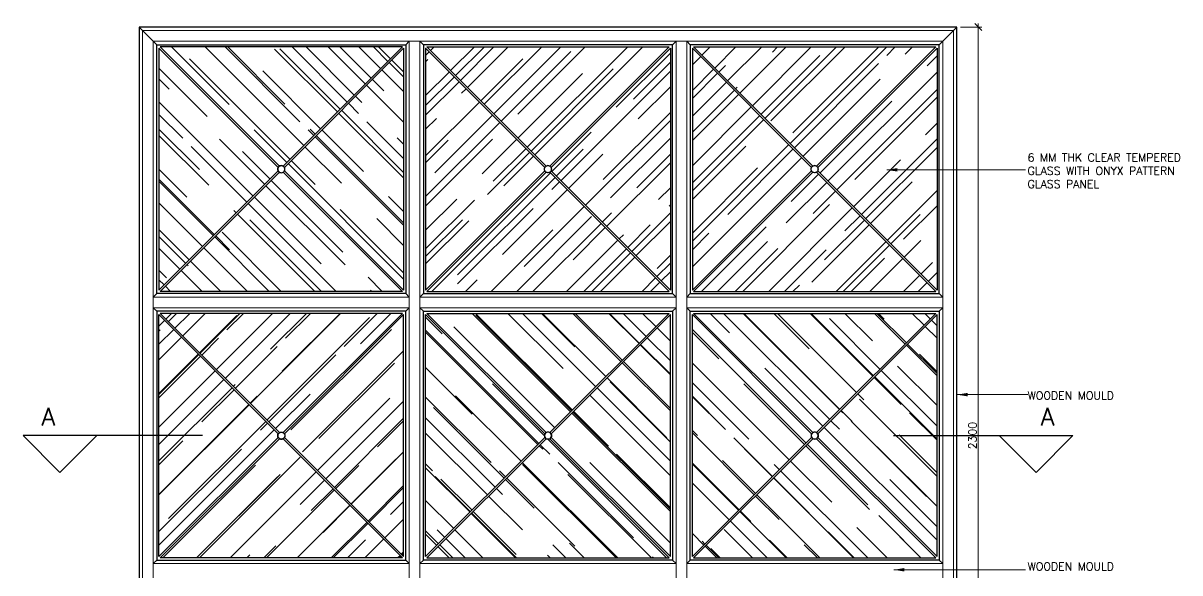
# Model space of a CAD drawing. Header units: inches. Extents: x 60936 to 69564, y 538 to 3853.
# Drawn here: x 60936 to 64188, y 2306 to 3853 of the extents above; entities that cross this region are included whole.
import ezdxf

# ---------------------------------------------------------------- set-up
doc = ezdxf.new("R2010")
doc.units = ezdxf.units.IN
doc.header["$LTSCALE"] = 6
doc.header["$MEASUREMENT"] = 0
doc.header["$PDMODE"] = 35
doc.linetypes.add('DASHDOT2', pattern=[0.5, 0.25, -0.125, 0, -0.125])
doc.layers.get('DEFPOINTS').update_dxf_attribs({"lineweight": 25})
for name, color, linetype, lineweight in [('ARTAG', 11, 'Continuous', 25), ('CEILING', 141, 'Continuous', 30), ('DIM', 4, 'Continuous', 13), ('FURNITURE', 2, 'Continuous', 20), ('FURNITURE-1', 3, 'Continuous', 30), ('HATCH', 9, 'Continuous', 9), ('LEADER', 42, 'Continuous', 13), ('TEXT', 250, 'Continuous', 30)]:
    doc.layers.add(name, color=color, linetype=linetype, lineweight=lineweight)
doc.styles.add('SKG-ROMANS', font='romans')
doc.dimstyles.new('SKG-10', dxfattribs={"dimscale": 10, "dimtxt": 2.25, "dimasz": 2, "dimexe": 1, "dimexo": 1, "dimgap": 0.5, "dimtad": 1, "dimdec": 0, "dimzin": 0, "dimdsep": 46, "dimtxsty": 'SKG-ROMANS', "dimblk1": 'ARCHTICK', "dimblk2": 'ARCHTICK', "dimsah": 1, "dimcen": 0.09, "dimdle": 1, "dimclrd": 256, "dimclre": 256, "dimclrt": 3, "dimadec": 0, "dimazin": 0, "dimtfac": 1, "dimtdec": 0, "dimtofl": 0, "dimtmove": 2, "dimatfit": 3, "dimldrblk": 'ARCHTICK', "dimfxl": 1, "dimtolj": 1, "dimtzin": 0, "dimlwd": -1, "dimlwe": -1, "dimarcsym": 0})
doc.dimstyles.new('SKG-T10', dxfattribs={"dimscale": 10, "dimtxt": 2.5, "dimasz": 3, "dimexe": 1, "dimexo": 1, "dimgap": 0.09, "dimtad": 0, "dimdec": 0, "dimzin": 0, "dimdsep": 46, "dimtxsty": 'SKG-ROMANS', "dimcen": 0.09, "dimdle": 1, "dimclrd": 256, "dimclre": 256, "dimclrt": 3, "dimadec": 0, "dimazin": 0, "dimtfac": 1, "dimtdec": 0, "dimtofl": 0, "dimtmove": 2, "dimatfit": 3, "dimfxl": 1, "dimtolj": 1, "dimtzin": 0, "dimlwd": -1, "dimlwe": -1, "dimarcsym": 0})
pattern_1 = [(45, (-61661.59, -1942.37), (84.85281, 226.27417), [1500, -200, 500, -100]), (45, (-61602.9, -1812.97), (-164.75588, 23.33452), [300, -33, 600, -75]), (45, (-61686.34, -1846.91), (320.31937, 415.07168), [800, -140, 400, -100])]

# ---------------------------------------------------------------- blocks, each defined once
blk = doc.blocks.new('Ggille')
at = {"layer": 'HATCH'}
h = blk.add_hatch(dxfattribs=at)
h.set_pattern_fill('AR-RROOF', color=256, scale=100, angle=45, style=0)
h.set_pattern_definition(pattern_1)
edge = h.paths.add_edge_path()
edge.add_line((-344, -340.5), (-344, 340.5))
edge.add_line((-344, 340.5), (-8.6, 5.1))
edge.add_arc((0, 0), 10, 149.4775, 210.5225)
edge.add_line((-8.6, -5.1), (-344, -340.5))
h = blk.add_hatch(dxfattribs=at)
h.set_pattern_fill('AR-RROOF', color=256, scale=100, angle=45, style=0)
h.set_pattern_definition(pattern_1)
edge = h.paths.add_edge_path()
edge.add_line((340.5, 344), (-340.5, 344))
edge.add_line((-340.5, 344), (-5.1, 8.6))
edge.add_arc((0, 0), 10, 59.4775, 120.5225, ccw=False)
edge.add_line((5.1, 8.6), (340.5, 344))
h = blk.add_hatch(dxfattribs=at)
h.set_pattern_fill('AR-RROOF', color=256, scale=100, angle=45, style=0)
h.set_pattern_definition(pattern_1)
edge = h.paths.add_edge_path()
edge.add_line((344, -340.5), (344, 340.5))
edge.add_line((344, 340.5), (8.6, 5.1))
edge.add_arc((0, 0), 10, -30.5225, 30.5225, ccw=False)
edge.add_line((8.6, -5.1), (344, -340.5))
h = blk.add_hatch(dxfattribs=at)
h.set_pattern_fill('AR-RROOF', color=256, scale=100, angle=45, style=0)
h.set_pattern_definition(pattern_1)
edge = h.paths.add_edge_path()
edge.add_line((340.5, -344), (-340.5, -344))
edge.add_line((-340.5, -344), (-5.1, -8.6))
edge.add_arc((0, 0), 10, 239.4775, 300.5225)
edge.add_line((5.1, -8.6), (340.5, -344))
at = {"layer": 'CEILING'}
for points in [[(-344, -340.5), (-344, 340.5), (-8.6, 5.1, 0.272842), (-8.6, -5.1)], [(340.5, 344), (-340.5, 344), (-5.1, 8.6, -0.272842), (5.1, 8.6)], [(344, -340.5), (344, 340.5), (8.6, 5.1, -0.272842), (8.6, -5.1)], [(340.5, -344), (-340.5, -344), (-5.1, -8.6, 0.272842), (5.1, -8.6)]]:
    blk.add_lwpolyline(points, format="xyb", close=True, dxfattribs=at)
blk.add_circle((0, 0), 10, dxfattribs=at)
at = {"layer": 'FURNITURE'}
blk.add_lwpolyline([(-360, -360), (360, -360), (360, 360), (-360, 360)], close=True, dxfattribs=at)
for points in [[(-350, 350), (-360, 360)], [(350, 350), (360, 360)], [(-350, -350), (-360, -360)], [(350, -350), (360, -360)]]:
    blk.add_lwpolyline(points, dxfattribs=at)
at = {"layer": 'FURNITURE-1'}
blk.add_lwpolyline([(-350, -350), (350, -350), (350, 350), (-350, 350)], close=True, dxfattribs=at)
blk = doc.blocks.new('_ARCHTICK')
at = {"color": 0, "linetype": 'ByBlock', "ltscale": 10, "const_width": 0.15}
blk.add_lwpolyline([(-0.5, -0.5), (0.5, 0.5)], dxfattribs=at)
blk = doc.blocks.new('*D84')
at = {"layer": 'DEFPOINTS', "color": 0, "transparency": 16777216}
for p in [(63561.6, 3842.4), (63621.6, 3842.4), (63561.6, 1542.4)]:
    blk.add_point(p, dxfattribs=at)
at = {"layer": 'DIM', "transparency": 16777216}
for p, q in [((63571.6, 3842.4), (63631.6, 3842.4)), ((63621.6, 1532.4), (63621.6, 3852.4)), ((63571.6, 1542.4), (63631.6, 1542.4))]:
    blk.add_line(p, q, dxfattribs=at)
at = {"layer": 'DIM', "transparency": 16777216, "xscale": 20, "yscale": 20, "zscale": 20}
for p, rotation in [((63621.6, 3842.4), 90), ((63621.6, 1542.4), 270)]:
    blk.add_blockref('_ARCHTICK', p, dxfattribs=dict(at, rotation=rotation))
at = {"layer": 'DIM', "color": 3, "transparency": 16777216, "insert": (63605.3, 2692.4), "char_height": 22.5, "attachment_point": 5, "rotation": 90, "style": 'SKG-ROMANS'}
blk.add_mtext('\\A1;2300', dxfattribs=at)

msp = doc.modelspace()

# ---------------------------------------------------------------- linework, layer by layer
for p, q in [((61439.9, 2692.4), (60935.7, 2692.4)), ((63383.3, 2692.4), (63887.5, 2692.4))]:
    msp.add_line(p, q)
for points in [[(60935.7, 2692.4), (61039.2, 2588.9), (61142.7, 2692.4)], [(63887.5, 2692.4), (63784, 2588.9), (63680.5, 2692.4)]]:
    msp.add_lwpolyline(points)
at = {"layer": 'ARTAG', "linetype": 'DASHDOT2'}
for p, q in [((61439.9, 2692.4), (61068.3, 2692.4)), ((63383.3, 2692.4), (63754.9, 2692.4))]:
    msp.add_line(p, q, dxfattribs=at)
at = {"layer": 'FURNITURE'}
for points in [[(61301.6, 3802.4), (61261.6, 3842.4)], [(63521.6, 3802.4), (63561.6, 3842.4)], [(62021.6, 1582.4), (62021.6, 3802.4)], [(62051.6, 1582.4), (62051.6, 3802.4)], [(62771.6, 1582.4), (62771.6, 3802.4)], [(62801.6, 1582.4), (62801.6, 3802.4)]]:
    msp.add_lwpolyline(points, dxfattribs=at)
for points in [[(61271.6, 1552.4), (63551.6, 1552.4), (63551.6, 3832.4), (61271.6, 3832.4)], [(61301.6, 1582.4), (63521.6, 1582.4), (63521.6, 3802.4), (61301.6, 3802.4)]]:
    msp.add_lwpolyline(points, close=True, dxfattribs=at)
at = {"layer": 'FURNITURE-1'}
msp.add_lwpolyline([(61261.6, 1542.4), (63561.6, 1542.4), (63561.6, 3842.4), (61261.6, 3842.4)], close=True, dxfattribs=at)

# ---------------------------------------------------------------- block references
at = {"xscale": -1}
for p, rotation in [((61661.6, 3442.4), 180), ((62411.6, 2692.4), 359.9999999999989), ((63161.6, 2692.4), 359.9999999999989)]:
    msp.add_blockref('Ggille', p, dxfattribs=dict(at, rotation=rotation))
for p, rotation in [((62411.6, 3442.4), 180), ((63161.6, 3442.4), 180), ((61661.6, 2692.4), 359.9999999999989)]:
    msp.add_blockref('Ggille', p, dxfattribs=dict(rotation=rotation))

# ---------------------------------------------------------------- texts
at = {"layer": 'TEXT', "width": 53803.899, "style": 'SKG-ROMANS'}
for s, insert, char_height, attachment_point in [('6 MM THK CLEAR TEMPERED\\PGLASS WITH ONYX PATTERN \\PGLASS PANEL', (63760.2, 3486.5), 22.5, 1), ('WOODEN MOULD', (63760.2, 2816.5), 22.5, 1), ('A', (60987.5, 2771), 50, 1), ('A', (63835.7, 2771), 50, 3), ('WOODEN MOULD', (63760.2, 2335.7), 22.5, 1)]:
    msp.add_mtext(s, dxfattribs=dict(at, insert=insert, char_height=char_height, attachment_point=attachment_point))

# ---------------------------------------------------------------- dimensions: what is measured, and where the dimension line sits
at = {"layer": 'DIM'}
dim = msp.add_linear_dim(base=(63621.6, 3842.4), p1=(63561.6, 1542.4), p2=(63561.6, 3842.4), angle=90, dimstyle='SKG-10', dxfattribs=at)
dim.commit()
dim.dimension.update_dxf_attribs({"geometry": '*D84', "text_midpoint": (63605.3, 2692.4)})

# ---------------------------------------------------------------- leaders
at = {"layer": 'LEADER'}
for points in [[(63364.1, 3440.5), (63754.5, 3440.5)], [(63561.6, 2807.8), (63760.5, 2807.8)], [(63383.9, 2314.9), (63754.4, 2314.9)]]:
    msp.add_leader(points, dimstyle='SKG-T10', override={"dimgap": 0.09, "dimtad": 0}, dxfattribs=at)

doc.saveas('drawing.dxf')
